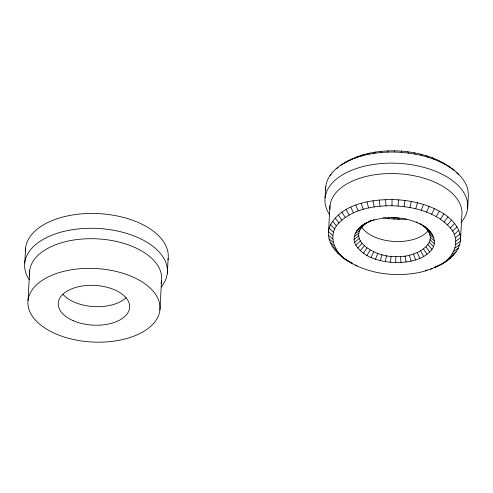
<?xml version="1.0" encoding="UTF-8"?>
<svg xmlns="http://www.w3.org/2000/svg" width="493" height="493" viewBox="0 0 493 493"><rect width="100%" height="100%" fill="white"/><g stroke="black" fill="none" stroke-linecap="round" stroke-linejoin="round"><path stroke-width="0.74" d="M439.417 265.246C453.431 259.244 461.836 240.276 450.275 227.988C435.904 211.645 412.9 206.487 391.997 205.729L392.04 199.523C369.972 199.653 342.832 203.892 330.593 224.58C322.601 241.348 338.642 256.594 352.359 263.681C372.874 274.546 397.34 276.887 419.937 272.346C436.299 268.137 457.005 259.916 460.431 241.225L461.879 215.268A66.142 36.796 3.2 0 0 396.736 173.672A66.142 36.796 3.2 0 0 329.909 209.285M422.532 225.165C430.839 229.565 438.468 240.442 431.948 249.39C423.518 260.131 408.635 262.529 395.762 262.578L395.805 256.372C378.679 258.498 341.6 239.555 367.723 222.251M325.596 190.649L325.62 189.349M325.651 188.049C326.304 175.243 337.459 166.233 348.113 160.928C364.272 152.208 383.166 149.977 401.271 151.123C418.637 152.516 436.256 157.199 450.473 167.614C457.116 172.137 463.198 177.936 466.464 185.405C469.681 192.64 467.783 200.657 467.641 208.243M348.138 261.105C334.833 254.031 326.6 234.779 338.913 222.941C352.606 209.118 373.312 205.71 391.997 205.729M392.04 199.523C410.127 200.01 428.62 204.003 443.971 213.931C453.018 219.909 461.577 229.652 460.431 241.225L455.76 244.608M395.762 262.578C381.243 261.962 364.29 258.264 355.872 245.249C350.301 235.691 358.978 225.621 367.735 222.183M395.805 256.372C412.487 258.899 445.228 243.012 422.544 225.233M24.736 263.009L25.562 248.176M28.009 300.477L29.666 270.811M159.905 310.066A66.142 36.796 3.2 0 0 64.484 271.168A66.142 36.796 3.2 0 0 57.484 334.574A66.142 36.796 3.2 0 0 159.905 310.066L161.562 280.406M167.324 273.381L168.15 258.548M325.06 197.872L325.676 186.748M329.99 205.673L328.535 231.63L332.793 235.66M398.042 206L398.523 199.819M390.505 262.294L391.134 256.12M404.05 206.604L404.969 200.466M385.316 261.629L386.524 255.528M409.966 207.528L411.31 201.458M380.282 260.594L382.044 254.61M415.728 208.767L417.497 202.789M344.632 162.819C359.761 154.592 377.281 151.869 394.332 152.035L394.702 150.827M383.153 217.641L389.18 218.664L398.788 219.36L399.157 218.146L391.664 217.684M421.287 210.314L423.456 204.441M375.481 259.213L377.786 253.384M426.581 212.138L429.132 206.401M371.007 257.506L373.805 251.861M431.566 214.239L434.481 208.65M366.928 255.497L370.181 250.08M436.194 216.587L439.442 211.17M387.35 152.103L388.157 150.889M440.415 219.163L443.971 213.931M363.323 253.229L366.971 248.059M444.193 221.936L448.026 216.908M360.241 250.734L364.235 245.847M447.49 224.888L451.563 220.075M450.275 227.988L454.546 223.397M357.745 248.059L362.016 243.468M380.454 152.553L381.699 151.308M452.525 231.205L456.956 226.848M355.872 245.249L360.352 240.972M454.207 234.508L458.761 230.391M354.652 242.353L359.274 238.396M455.316 237.86L459.951 233.99M373.725 153.385L375.389 152.09M354.116 239.413L358.793 235.783M455.834 241.237L460.511 237.614M354.264 236.492L358.929 233.189M455.094 247.93L459.716 244.787M367.217 154.586L369.288 153.212M355.102 233.627L359.668 230.644M453.843 251.177L458.373 248.275M348.113 160.928L340.121 165.636M330.014 175.483L331.271 174.719M356.605 230.878L361.005 228.204M452.019 254.32L456.419 251.646M360.993 156.145L363.452 154.679M425.305 270.996L427.148 269.899M364.826 223.754L374.205 219.582M449.641 257.328L453.862 254.869M358.756 228.29L362.916 225.899M336.158 168.705L338.161 167.577M355.12 158.05L357.949 156.46M430.371 269.357L432.065 268.402M446.726 260.168L450.738 257.913M361.511 225.899L365.368 223.773M368.653 221.887L371.1 220.55M443.306 262.818L447.071 260.754M349.648 160.28L352.815 158.555M435.091 267.434L442.899 263.361M368.314 221.868L371.032 220.544M434.462 267.255L438.259 265.702M372.911 220.334C390.191 215.466 410.003 217.086 425.231 227.045M406.294 219.138L398.788 219.36M394.332 152.035C413.886 152.559 433.877 156.879 450.473 167.614M350.147 261.999L352.008 262.942M344.995 258.924L349.525 261.684M420.714 223.982L421.996 224.79M447.33 165.426L454.854 170.831M340.946 255.941L344.36 258.332M419.919 223.576L421.626 224.771M442.745 162.628L445.58 164.625M424.732 227.008L428.312 229.535M350.092 262.085L352.359 263.681M456.241 172.519L458.675 174.257M337.409 252.78L341.064 255.38M437.716 160.077L440.212 161.907M426.95 229.387L430.814 232.209M355.484 264.932L356.987 266.029M334.42 249.452L338.278 252.28M416.357 221.881L417.546 222.768M332.011 246.007L336.029 249.064M428.614 231.883L432.681 235.019M432.293 157.797L434.432 159.473M330.205 242.464L334.346 245.76M429.693 234.458L433.902 237.922M329.016 238.865L333.237 242.408M426.537 155.806L428.288 157.353M430.173 237.065L434.438 240.855M328.461 235.241L332.72 239.031M451.44 168.446L452.463 169.364M430.038 239.666L434.29 243.776M329.25 228.068L333.459 232.339M420.498 154.13L421.848 155.566M429.298 242.211L433.452 246.642M330.593 224.58L334.71 229.091M427.961 244.651L431.948 249.39M332.553 221.209L336.534 225.948M335.104 217.986L338.913 222.941M426.051 246.956L429.797 251.985M338.229 214.942L341.828 220.1M414.231 152.787L415.168 154.124M423.604 249.076L427.043 254.37M341.895 212.101L345.248 217.456M420.652 250.986L423.727 256.514M346.068 209.494L349.136 215.022M350.708 207.146L353.463 212.834M417.257 252.644L419.9 258.381M355.773 205.082L358.183 210.912M407.803 151.776L408.309 153.052M388.675 217.388L389.18 218.664M413.473 254.024L415.642 259.934M361.209 203.326L363.249 209.272M409.363 255.103L411.02 261.148M366.958 201.877L368.616 207.923M372.979 200.768L374.23 206.887M405 255.861L406.109 262.005M379.209 200.004L380.035 206.173M400.452 256.286L400.994 262.486M385.581 199.585L385.976 205.784M401.271 151.123L401.339 152.355M393.901 217.912L393.969 219.138M329.607 214.665A71.503 39.779 3.2 0 1 398.966 163.362A71.503 39.779 3.2 0 1 461.047 222.423M428.368 230.41A35.755 19.886 3.2 0 1 394.295 241.459A35.755 19.886 3.2 0 1 361.542 226.774M29.284 279.802A71.503 39.779 3.2 0 1 98.064 228.469A71.503 39.779 3.2 0 1 161.211 286.988M29.734 275.87A66.142 36.796 3.2 0 1 97.713 238.877A66.142 36.796 3.2 0 1 161.038 283.265M126.109 297.698A35.755 19.886 3.2 0 1 93.972 306.597A35.755 19.886 3.2 0 1 62.925 294.259M25.445 251.43A71.503 39.779 3.2 0 1 99.475 213.666A71.503 39.779 3.2 0 1 167.971 259.836M73.278 320.709A35.755 19.886 3.2 0 0 129.511 308.507A35.755 19.886 3.2 0 0 79.077 286.599A35.755 19.886 3.2 0 0 73.278 320.709"/></g></svg>
